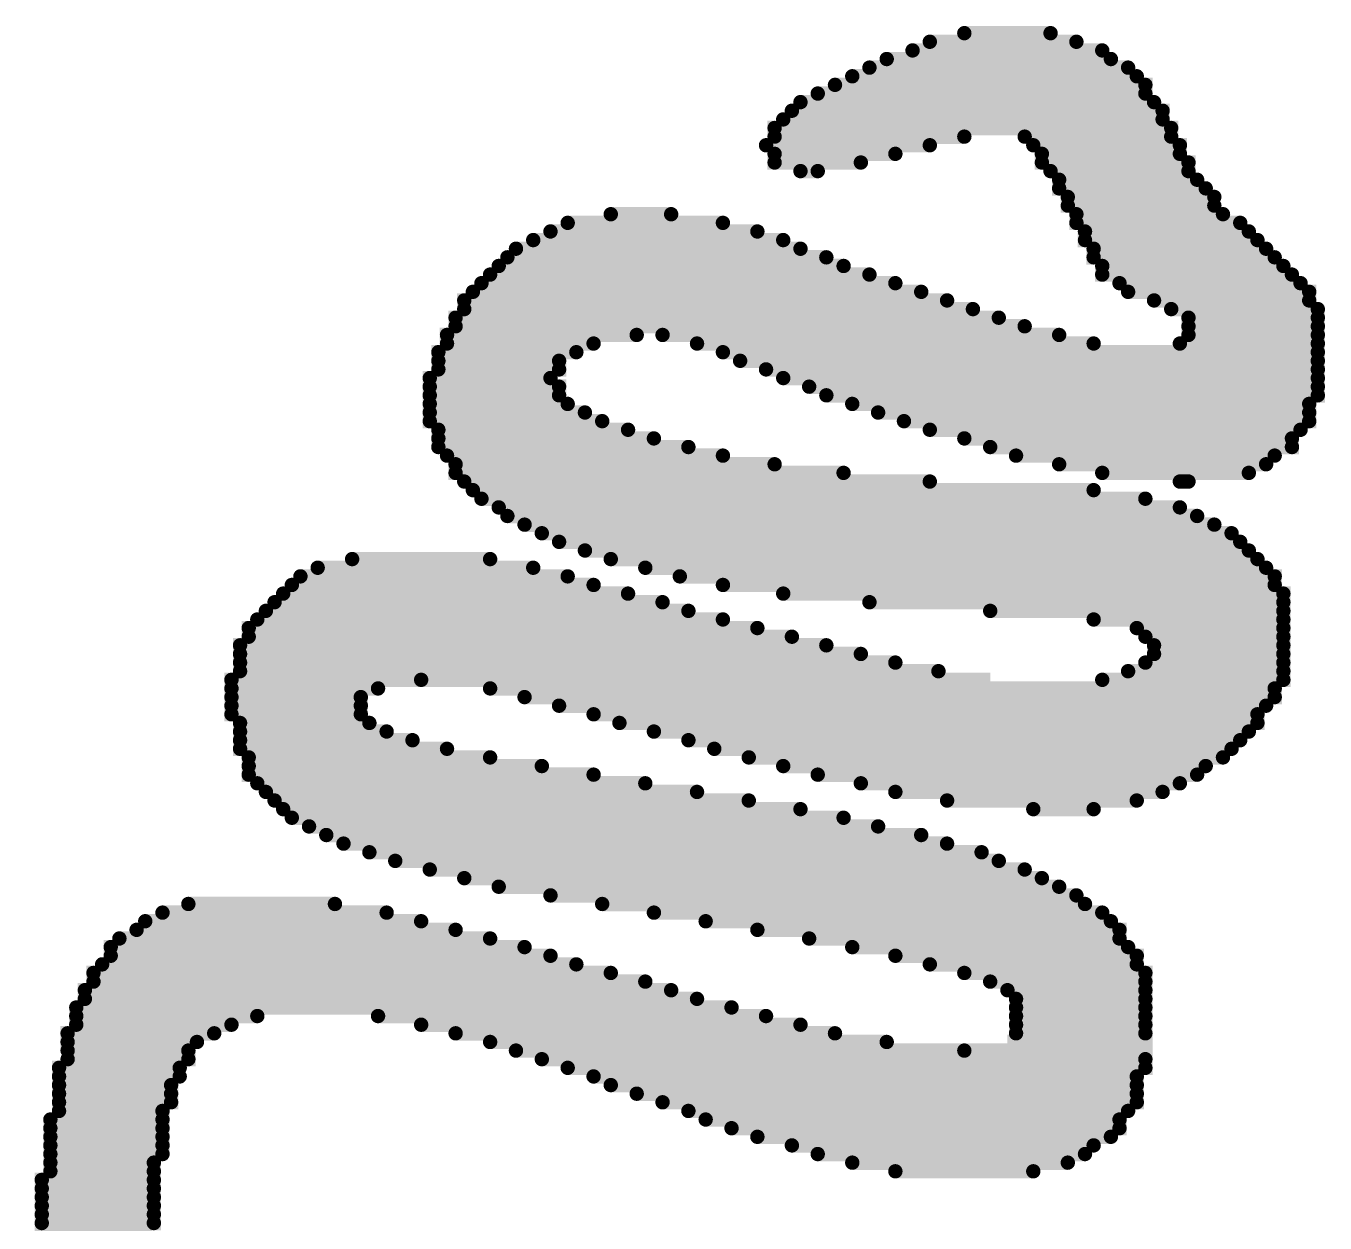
# Model space of a CAD drawing. Extents: x -3 to 111, y -1 to 54.
# Drawn here: x 79.041 to 81.337, y 15.828 to 17.944 of the extents above; entities that cross this region are included whole.
import ezdxf

# ---------------------------------------------------------------- set-up
doc = ezdxf.new("R2010")
doc.units = 0
doc.layers.add('PART_TOP_2DLINE_126', color=254, linetype='CONTINUOUS')

# ---------------------------------------------------------------- blocks, each defined once
blk = doc.blocks.new('SMOOTH_0$0254')
at = {"const_width": 0.0127}
blk.add_lwpolyline([(-0.00635, 0, 1), (0.00635, 0, 1)], format="xyb", close=True, dxfattribs=at)
blk = doc.blocks.new('PART_BODY_TOP_176')
at = {"layer": 'PART_TOP_2DLINE_126', "const_width": 0.0254}
for points in [[(6.2091, 7.726), (6.4682, 7.726)], [(6.2701, 7.7412), (6.4225, 7.7412)], [(6.1786, 7.7107), (6.5139, 7.7107)], [(6.1024, 7.6803), (6.5596, 7.6803)], [(6.1329, 7.6955), (6.5292, 7.6955)], [(6.072, 7.665), (6.5749, 7.665)], [(6.011, 7.6345), (6.5901, 7.6345), (6.5901, 7.6498), (6.0415, 7.6498)], [(5.9805, 7.6193), (6.6054, 7.6193)], [(5.95, 7.5888), (6.6206, 7.5888), (6.6206, 7.6041), (5.9653, 7.6041)], [(6.3768, 7.5583), (6.6358, 7.5583), (6.6358, 7.5736), (5.9348, 7.5736), (5.9348, 7.5583), (6.2701, 7.5583)], [(5.9196, 7.5431), (6.2091, 7.5431)], [(6.4225, 7.4974), (6.6663, 7.4974), (6.6663, 7.5126), (6.4072, 7.5126), (6.4072, 7.5279), (6.6511, 7.5279), (6.6511, 7.5431), (6.392, 7.5431)], [(6.0872, 7.5126), (5.9348, 7.5126), (5.9348, 7.5279), (6.1482, 7.5279)], [(5.9805, 7.4974), (6.011, 7.4974)], [(6.6968, 7.4669), (6.4377, 7.4669), (6.4377, 7.4821), (6.6816, 7.4821)], [(6.712, 7.4364), (6.453, 7.4364), (6.453, 7.4517), (6.712, 7.4517)], [(5.569, 7.4059), (5.8434, 7.4059)], [(5.6452, 7.4212), (5.7519, 7.4212)], [(6.7578, 7.4059), (6.4682, 7.4059), (6.4682, 7.4212), (6.7273, 7.4212)], [(5.5386, 7.3907), (5.9043, 7.3907)], [(6.7882, 7.3755), (6.4834, 7.3755), (6.4834, 7.3907), (6.773, 7.3907)], [(5.4776, 7.3602), (5.9805, 7.3602)], [(5.5081, 7.3755), (5.95, 7.3755)], [(6.8187, 7.345), (6.4987, 7.345), (6.4987, 7.3602), (6.8035, 7.3602)], [(5.4624, 7.345), (6.0262, 7.345)], [(5.4319, 7.3145), (6.1024, 7.3145)], [(5.4471, 7.3297), (6.0567, 7.3297)], [(6.8492, 7.3145), (6.5139, 7.3145), (6.5139, 7.3297), (6.834, 7.3297)], [(5.4166, 7.2993), (6.1482, 7.2993)], [(6.5444, 7.2993), (6.8644, 7.2993)], [(6.2853, 7.2535), (5.3862, 7.2535), (5.3862, 7.2688), (6.2396, 7.2688)], [(5.4014, 7.284), (6.1939, 7.284)], [(6.6054, 7.2688), (6.8797, 7.2688), (6.8797, 7.284), (6.5596, 7.284)], [(6.6358, 7.2535), (6.8949, 7.2535)], [(6.3768, 7.2231), (5.3709, 7.2231), (5.3709, 7.2383), (6.331, 7.2383)], [(6.6511, 7.1926), (6.8949, 7.1926), (6.8949, 7.2078), (6.6663, 7.2078), (6.6663, 7.2231), (6.8949, 7.2231), (6.8949, 7.2383), (6.6663, 7.2383)], [(5.6148, 7.1926), (5.3557, 7.1926), (5.3557, 7.2078), (5.691, 7.2078)], [(5.7367, 7.2078), (6.4377, 7.2078)], [(5.3404, 7.1469), (5.5538, 7.1469), (5.5538, 7.1621), (5.3404, 7.1621), (5.3404, 7.1773), (5.5843, 7.1773)], [(5.7976, 7.1926), (6.4987, 7.1926)], [(5.8738, 7.1621), (6.8949, 7.1621), (6.8949, 7.1773), (5.8434, 7.1773)], [(5.569, 7.0859), (5.3252, 7.0859), (5.3252, 7.1011), (5.5538, 7.1011), (5.5538, 7.1164), (5.3252, 7.1164), (5.3252, 7.1316), (5.5386, 7.1316)], [(5.95, 7.1316), (6.8949, 7.1316), (6.8949, 7.1469), (5.9196, 7.1469)], [(6.0262, 7.1011), (6.8949, 7.1011), (6.8949, 7.1164), (5.9958, 7.1164)], [(6.072, 7.0859), (6.8797, 7.0859)], [(5.63, 7.0554), (5.3252, 7.0554), (5.3252, 7.0707), (5.5995, 7.0707)], [(6.1634, 7.0554), (6.8797, 7.0554), (6.8797, 7.0707), (6.1177, 7.0707)], [(5.7214, 7.0249), (5.3404, 7.0249), (5.3404, 7.0402), (5.6757, 7.0402)], [(6.2091, 7.0402), (6.8644, 7.0402)], [(6.3158, 7.0097), (6.8492, 7.0097), (6.8492, 7.0249), (6.2701, 7.0249)], [(5.3404, 7.0097), (5.7824, 7.0097)], [(5.3557, 6.9945), (5.8434, 6.9945)], [(6.3615, 6.9945), (6.8187, 6.9945)], [(6.0567, 6.964), (5.3709, 6.964), (5.3709, 6.9792), (5.9348, 6.9792)], [(6.4377, 6.9792), (6.8035, 6.9792)], [(5.3862, 6.9487), (6.2091, 6.9487)], [(6.5139, 6.964), (6.773, 6.964)], [(6.6511, 6.9487), (6.6663, 6.9487)], [(5.4014, 6.9335), (6.4987, 6.9335)], [(5.4166, 6.9183), (6.5901, 6.9183)], [(5.4471, 6.903), (6.6511, 6.903)], [(5.4624, 6.8878), (6.6816, 6.8878)], [(5.4928, 6.8725), (6.712, 6.8725)], [(5.5233, 6.8573), (6.7425, 6.8573)], [(5.5538, 6.8421), (6.7578, 6.8421)], [(5.188, 6.8116), (5.4319, 6.8116)], [(5.5995, 6.8268), (6.773, 6.8268)], [(5.6452, 6.8116), (6.7882, 6.8116)], [(5.1271, 6.7963), (5.5081, 6.7963)], [(5.7062, 6.7963), (6.8035, 6.7963)], [(5.0814, 6.7659), (5.6148, 6.7659)], [(5.0966, 6.7811), (5.569, 6.7811)], [(5.8434, 6.7659), (6.8187, 6.7659), (6.8187, 6.7811), (5.7672, 6.7811)], [(5.0661, 6.7506), (5.6757, 6.7506)], [(6.1024, 6.7354), (6.834, 6.7354), (6.834, 6.7506), (5.95, 6.7506)], [(5.0356, 6.7201), (5.7824, 6.7201)], [(5.0509, 6.7354), (5.7367, 6.7354)], [(6.3158, 6.7201), (6.834, 6.7201)], [(5.0204, 6.7049), (5.8434, 6.7049)], [(6.5749, 6.6897), (6.834, 6.6897), (6.834, 6.7049), (6.4987, 6.7049)], [(5.9653, 6.6744), (5.0052, 6.6744), (5.0052, 6.6897), (5.9043, 6.6897)], [(6.5901, 6.6287), (6.834, 6.6287), (6.834, 6.6439), (6.6054, 6.6439), (6.6054, 6.6592), (6.834, 6.6592), (6.834, 6.6744), (6.5901, 6.6744)], [(6.0872, 6.6439), (4.9899, 6.6439), (4.9899, 6.6592), (6.0262, 6.6592)], [(6.2244, 6.6135), (4.9899, 6.6135), (4.9899, 6.6287), (6.1482, 6.6287)], [(6.5139, 6.5982), (6.834, 6.5982), (6.834, 6.6135), (6.5596, 6.6135)], [(5.2338, 6.583), (4.9747, 6.583), (4.9747, 6.5982), (5.31, 6.5982), (5.3252, 6.5982), (6.3158, 6.5982)], [(5.4928, 6.5677), (6.8187, 6.5677), (6.8187, 6.583), (5.4319, 6.583)], [(5.2033, 6.5373), (4.9747, 6.5373), (4.9747, 6.5525), (5.2033, 6.5525), (5.2033, 6.5677), (4.9747, 6.5677)], [(5.5538, 6.5525), (6.8035, 6.5525)], [(5.6605, 6.522), (6.7882, 6.522), (6.7882, 6.5373), (5.6148, 6.5373)], [(5.249, 6.5068), (4.9899, 6.5068), (4.9899, 6.522), (5.2185, 6.522)], [(5.3557, 6.4763), (4.9899, 6.4763), (4.9899, 6.4915), (5.2947, 6.4915)], [(5.7214, 6.5068), (6.773, 6.5068)], [(5.7824, 6.4915), (6.7578, 6.4915)], [(5.8281, 6.4763), (6.7425, 6.4763)], [(5.0052, 6.4611), (5.4319, 6.4611)], [(5.6148, 6.4306), (5.0052, 6.4306), (5.0052, 6.4458), (5.5233, 6.4458)], [(5.8891, 6.4611), (6.7273, 6.4611)], [(5.95, 6.4458), (6.6968, 6.4458)], [(6.011, 6.4306), (6.6816, 6.4306)], [(5.0204, 6.4153), (5.7062, 6.4153)], [(5.0356, 6.4001), (5.7976, 6.4001)], [(6.0872, 6.4153), (6.6511, 6.4153)], [(6.1482, 6.4001), (6.6206, 6.4001)], [(5.0509, 6.3849), (5.8891, 6.3849)], [(6.2396, 6.3849), (6.5749, 6.3849)], [(5.0661, 6.3696), (5.9805, 6.3696)], [(5.0814, 6.3544), (6.0567, 6.3544)], [(6.392, 6.3696), (6.4987, 6.3696)], [(5.1118, 6.3391), (6.1177, 6.3391)], [(5.1423, 6.3239), (6.1939, 6.3239)], [(5.1728, 6.3087), (6.2396, 6.3087)], [(5.2185, 6.2934), (6.3006, 6.2934)], [(5.2642, 6.2782), (6.331, 6.2782)], [(5.3252, 6.2629), (6.3768, 6.2629)], [(5.3862, 6.2477), (6.4072, 6.2477)], [(5.4471, 6.2325), (6.4377, 6.2325)], [(5.5386, 6.2172), (6.4682, 6.2172)], [(4.8985, 6.202), (5.1576, 6.202)], [(5.63, 6.202), (6.4834, 6.202)], [(4.8223, 6.1715), (5.31, 6.1715)], [(4.8528, 6.1867), (5.249, 6.1867)], [(5.7214, 6.1867), (6.5139, 6.1867)], [(5.8129, 6.1715), (6.5292, 6.1715)], [(4.7766, 6.141), (5.4319, 6.141)], [(4.807, 6.1563), (5.3709, 6.1563)], [(5.9958, 6.141), (6.5444, 6.141), (6.5444, 6.1563), (5.9043, 6.1563)], [(5.5386, 6.1105), (4.7613, 6.1105), (4.7613, 6.1258), (5.4928, 6.1258)], [(6.072, 6.1258), (6.5596, 6.1258)], [(4.7461, 6.0953), (5.5843, 6.0953)], [(6.2091, 6.0953), (6.5749, 6.0953), (6.5749, 6.1105), (6.1482, 6.1105)], [(5.7062, 6.0648), (4.7308, 6.0648), (4.7308, 6.0801), (5.6452, 6.0801)], [(6.3158, 6.0648), (6.5901, 6.0648), (6.5901, 6.0801), (6.2701, 6.0801)], [(5.7976, 6.0343), (4.7156, 6.0343), (4.7156, 6.0496), (5.7519, 6.0496)], [(6.3615, 5.9734), (6.5901, 5.9734), (6.5901, 5.9886), (6.3615, 5.9886), (6.3615, 6.0039), (6.5901, 6.0039), (6.5901, 6.0191), (6.3615, 6.0191), (6.3615, 6.0343), (6.5901, 6.0343), (6.5901, 6.0496), (6.3463, 6.0496)], [(4.7004, 6.0191), (5.8586, 6.0191)], [(4.9747, 5.9886), (4.7004, 5.9886), (4.7004, 6.0039), (5.0204, 6.0039)], [(5.2338, 6.0039), (5.9196, 6.0039)], [(5.31, 5.9886), (5.9805, 5.9886)], [(4.9137, 5.9581), (4.6851, 5.9581), (4.6851, 5.9734), (4.9442, 5.9734)], [(5.3709, 5.9734), (6.0415, 5.9734)], [(5.4319, 5.9581), (6.1329, 5.9581)], [(5.4776, 5.9429), (6.2701, 5.9429), (6.2853, 5.9429), (6.5901, 5.9429), (6.5901, 5.9581), (6.3463, 5.9581)], [(4.6851, 5.9277), (4.8985, 5.9277), (4.8985, 5.9429), (4.6851, 5.9429)], [(4.8832, 5.8972), (4.6699, 5.8972), (4.6699, 5.9124), (4.8832, 5.9124)], [(5.569, 5.9124), (6.5901, 5.9124), (6.5901, 5.9277), (5.5233, 5.9277)], [(5.6452, 5.8819), (6.5749, 5.8819), (6.5749, 5.8972), (5.6148, 5.8972)], [(4.8528, 5.8362), (4.6699, 5.8362), (4.6699, 5.8515), (4.868, 5.8515), (4.868, 5.8667), (4.6699, 5.8667), (4.6699, 5.8819), (4.868, 5.8819)], [(5.7367, 5.8515), (6.5749, 5.8515), (6.5749, 5.8667), (5.691, 5.8667)], [(4.8528, 5.76), (4.6546, 5.76), (4.6546, 5.7753), (4.8528, 5.7753), (4.8528, 5.7905), (4.6546, 5.7905), (4.6546, 5.8057), (4.8528, 5.8057), (4.8528, 5.821), (4.6546, 5.821)], [(5.7824, 5.8362), (6.5596, 5.8362)], [(5.8586, 5.8057), (6.5444, 5.8057), (6.5444, 5.821), (5.8129, 5.821)], [(5.9043, 5.7905), (6.5292, 5.7905)], [(5.9653, 5.7753), (6.4987, 5.7753)], [(6.011, 5.76), (6.4834, 5.76)], [(4.8375, 5.6686), (4.6394, 5.6686), (4.6394, 5.6838), (4.8375, 5.6838), (4.8375, 5.6991), (4.6394, 5.6991), (4.6394, 5.7143), (4.8375, 5.7143), (4.8375, 5.7295), (4.6546, 5.7295), (4.6546, 5.7448), (4.8375, 5.7448)], [(6.072, 5.7448), (6.453, 5.7448)], [(6.1482, 5.7295), (6.392, 5.7295)], [(4.6242, 5.5467), (4.8223, 5.5467), (4.8223, 5.5619), (4.6242, 5.5619), (4.6242, 5.5771), (4.8223, 5.5771), (4.8223, 5.5924), (4.6242, 5.5924), (4.6242, 5.6076), (4.8223, 5.6076), (4.8223, 5.6229), (4.6394, 5.6229), (4.6394, 5.6381), (4.8375, 5.6381), (4.8375, 5.6533), (4.6394, 5.6533)]]:
    blk.add_lwpolyline(points, dxfattribs=at)
at = {"layer": 'PART_TOP_2DLINE_126'}
for p in [(6.2091, 7.726), (6.2701, 7.7412), (6.4225, 7.7412), (6.4682, 7.726), (6.1786, 7.7107), (6.5139, 7.7107), (6.1024, 7.6803), (6.1329, 7.6955), (6.5292, 7.6955), (6.5596, 7.6803), (6.072, 7.665), (6.5749, 7.665), (6.011, 7.6345), (6.0415, 7.6498), (6.5901, 7.6498), (6.5901, 7.6345), (5.9805, 7.6193), (6.6054, 7.6193), (5.95, 7.5888), (5.9653, 7.6041), (6.6206, 7.6041), (6.6206, 7.5888), (5.9348, 7.5736), (6.6358, 7.5736), (5.9196, 7.5431), (5.9348, 7.5583), (6.2091, 7.5431), (6.2701, 7.5583), (6.3768, 7.5583), (6.392, 7.5431), (6.6358, 7.5583), (6.6511, 7.5431), (5.9348, 7.5279), (6.1482, 7.5279), (6.4072, 7.5279), (6.6511, 7.5279), (5.9348, 7.5126), (5.9805, 7.4974), (6.011, 7.4974), (6.0872, 7.5126), (6.4072, 7.5126), (6.4225, 7.4974), (6.6663, 7.5126), (6.6663, 7.4974), (6.4377, 7.4821), (6.6816, 7.4821), (6.4377, 7.4669), (6.453, 7.4517), (6.6968, 7.4669), (6.712, 7.4517), (6.453, 7.4364), (6.712, 7.4364), (5.569, 7.4059), (5.6452, 7.4212), (5.7519, 7.4212), (5.8434, 7.4059), (6.4682, 7.4212), (6.4682, 7.4059), (6.7273, 7.4212), (6.7578, 7.4059), (5.5386, 7.3907), (5.9043, 7.3907), (6.4834, 7.3907), (6.773, 7.3907), (5.4776, 7.3602), (5.5081, 7.3755), (5.95, 7.3755), (5.9805, 7.3602), (6.4834, 7.3755), (6.4987, 7.3602), (6.7882, 7.3755), (6.8035, 7.3602), (5.4624, 7.345), (6.0262, 7.345), (6.4987, 7.345), (6.8187, 7.345), (5.4319, 7.3145), (5.4471, 7.3297), (6.0567, 7.3297), (6.1024, 7.3145), (6.5139, 7.3297), (6.5139, 7.3145), (6.834, 7.3297), (6.8492, 7.3145), (5.4166, 7.2993), (6.1482, 7.2993), (6.5444, 7.2993), (6.8644, 7.2993), (5.3862, 7.2688), (5.4014, 7.284), (6.1939, 7.284), (6.2396, 7.2688), (6.5596, 7.284), (6.6054, 7.2688), (6.8797, 7.284), (6.8797, 7.2688), (5.3862, 7.2535), (6.2853, 7.2535), (6.6358, 7.2535), (6.8949, 7.2535), (5.3709, 7.2383), (5.3709, 7.2231), (6.331, 7.2383), (6.3768, 7.2231), (6.6663, 7.2383), (6.6663, 7.2231), (6.8949, 7.2383), (6.8949, 7.2231), (5.3557, 7.2078), (5.691, 7.2078), (5.7367, 7.2078), (6.4377, 7.2078), (6.6663, 7.2078), (6.8949, 7.2078), (5.3404, 7.1773), (5.3557, 7.1926), (5.5843, 7.1773), (5.6148, 7.1926), (5.7976, 7.1926), (5.8434, 7.1773), (6.4987, 7.1926), (6.6511, 7.1926), (6.8949, 7.1926), (6.8949, 7.1773), (5.3404, 7.1621), (5.5538, 7.1621), (5.8738, 7.1621), (6.8949, 7.1621), (5.3252, 7.1316), (5.3404, 7.1469), (5.5386, 7.1316), (5.5538, 7.1469), (5.9196, 7.1469), (5.95, 7.1316), (6.8949, 7.1469), (6.8949, 7.1316), (5.3252, 7.1164), (5.5538, 7.1164), (5.9958, 7.1164), (6.8949, 7.1164), (5.3252, 7.1011), (5.3252, 7.0859), (5.5538, 7.1011), (5.569, 7.0859), (6.0262, 7.1011), (6.072, 7.0859), (6.8797, 7.0859), (6.8949, 7.1011), (5.3252, 7.0707), (5.5995, 7.0707), (6.1177, 7.0707), (6.8797, 7.0707), (5.3252, 7.0554), (5.3404, 7.0402), (5.63, 7.0554), (5.6757, 7.0402), (6.1634, 7.0554), (6.2091, 7.0402), (6.8644, 7.0402), (6.8797, 7.0554), (5.3404, 7.0249), (5.7214, 7.0249), (6.2701, 7.0249), (6.8492, 7.0249), (5.3404, 7.0097), (5.3557, 6.9945), (5.7824, 7.0097), (5.8434, 6.9945), (6.3158, 7.0097), (6.3615, 6.9945), (6.8187, 6.9945), (6.8492, 7.0097), (5.3709, 6.9792), (5.9348, 6.9792), (6.4377, 6.9792), (6.8035, 6.9792), (5.3709, 6.964), (5.3862, 6.9487), (6.0567, 6.964), (6.2091, 6.9487), (6.5139, 6.964), (6.6511, 6.9487), (6.6663, 6.9487), (6.773, 6.964), (5.4014, 6.9335), (6.4987, 6.9335), (5.4166, 6.9183), (5.4471, 6.903), (6.5901, 6.9183), (6.6511, 6.903), (5.4624, 6.8878), (6.6816, 6.8878), (5.4928, 6.8725), (5.5233, 6.8573), (6.712, 6.8725), (6.7425, 6.8573), (5.5538, 6.8421), (6.7578, 6.8421), (5.188, 6.8116), (5.4319, 6.8116), (5.5995, 6.8268), (5.6452, 6.8116), (6.773, 6.8268), (6.7882, 6.8116), (5.1271, 6.7963), (5.5081, 6.7963), (5.7062, 6.7963), (6.8035, 6.7963), (5.0814, 6.7659), (5.0966, 6.7811), (5.569, 6.7811), (5.6148, 6.7659), (5.7672, 6.7811), (5.8434, 6.7659), (6.8187, 6.7811), (6.8187, 6.7659), (5.0661, 6.7506), (5.6757, 6.7506), (5.95, 6.7506), (6.834, 6.7506), (5.0356, 6.7201), (5.0509, 6.7354), (5.7367, 6.7354), (5.7824, 6.7201), (6.1024, 6.7354), (6.3158, 6.7201), (6.834, 6.7354), (6.834, 6.7201), (5.0204, 6.7049), (5.8434, 6.7049), (6.4987, 6.7049), (6.834, 6.7049), (5.0052, 6.6897), (5.0052, 6.6744), (5.9043, 6.6897), (5.9653, 6.6744), (6.5749, 6.6897), (6.5901, 6.6744), (6.834, 6.6897), (6.834, 6.6744), (4.9899, 6.6592), (6.0262, 6.6592), (6.6054, 6.6592), (6.834, 6.6592), (4.9899, 6.6439), (4.9899, 6.6287), (6.0872, 6.6439), (6.1482, 6.6287), (6.5901, 6.6287), (6.6054, 6.6439), (6.834, 6.6439), (6.834, 6.6287), (4.9899, 6.6135), (6.2244, 6.6135), (6.5596, 6.6135), (6.834, 6.6135), (4.9747, 6.5982), (4.9747, 6.583), (5.2338, 6.583), (5.31, 6.5982), (5.4319, 6.583), (6.5139, 6.5982), (6.8187, 6.583), (6.834, 6.5982), (4.9747, 6.5677), (5.2033, 6.5677), (5.4928, 6.5677), (6.8187, 6.5677), (4.9747, 6.5525), (4.9747, 6.5373), (5.2033, 6.5525), (5.2033, 6.5373), (5.5538, 6.5525), (5.6148, 6.5373), (6.7882, 6.5373), (6.8035, 6.5525), (4.9899, 6.522), (5.2185, 6.522), (5.6605, 6.522), (6.7882, 6.522), (4.9899, 6.5068), (4.9899, 6.4915), (5.249, 6.5068), (5.2947, 6.4915), (5.7214, 6.5068), (5.7824, 6.4915), (6.7578, 6.4915), (6.773, 6.5068), (4.9899, 6.4763), (5.3557, 6.4763), (5.8281, 6.4763), (6.7425, 6.4763), (5.0052, 6.4611), (5.0052, 6.4458), (5.4319, 6.4611), (5.5233, 6.4458), (5.8891, 6.4611), (5.95, 6.4458), (6.6968, 6.4458), (6.7273, 6.4611), (5.0052, 6.4306), (5.6148, 6.4306), (6.011, 6.4306), (6.6816, 6.4306), (5.0204, 6.4153), (5.0356, 6.4001), (5.7062, 6.4153), (5.7976, 6.4001), (6.0872, 6.4153), (6.1482, 6.4001), (6.6206, 6.4001), (6.6511, 6.4153), (5.0509, 6.3849), (5.8891, 6.3849), (6.2396, 6.3849), (6.5749, 6.3849), (5.0661, 6.3696), (5.0814, 6.3544), (5.9805, 6.3696), (6.0567, 6.3544), (6.392, 6.3696), (6.4987, 6.3696), (5.1118, 6.3391), (6.1177, 6.3391), (5.1423, 6.3239), (5.1728, 6.3087), (6.1939, 6.3239), (6.2396, 6.3087), (5.2185, 6.2934), (6.3006, 6.2934), (5.2642, 6.2782), (5.3252, 6.2629), (6.331, 6.2782), (6.3768, 6.2629), (5.3862, 6.2477), (6.4072, 6.2477), (5.4471, 6.2325), (5.5386, 6.2172), (6.4377, 6.2325), (6.4682, 6.2172), (4.8985, 6.202), (5.1576, 6.202), (5.63, 6.202), (6.4834, 6.202), (4.8223, 6.1715), (4.8528, 6.1867), (5.249, 6.1867), (5.31, 6.1715), (5.7214, 6.1867), (5.8129, 6.1715), (6.5139, 6.1867), (6.5292, 6.1715), (4.7766, 6.141), (4.807, 6.1563), (5.3709, 6.1563), (5.4319, 6.141), (5.9043, 6.1563), (5.9958, 6.141), (6.5444, 6.1563), (6.5444, 6.141), (4.7613, 6.1258), (5.4928, 6.1258), (6.072, 6.1258), (6.5596, 6.1258), (4.7461, 6.0953), (4.7613, 6.1105), (5.5386, 6.1105), (5.5843, 6.0953), (6.1482, 6.1105), (6.2091, 6.0953), (6.5749, 6.1105), (6.5749, 6.0953), (4.7308, 6.0801), (5.6452, 6.0801), (6.2701, 6.0801), (6.5901, 6.0801), (4.7156, 6.0496), (4.7308, 6.0648), (5.7062, 6.0648), (5.7519, 6.0496), (6.3158, 6.0648), (6.3463, 6.0496), (6.5901, 6.0648), (6.5901, 6.0496), (4.7156, 6.0343), (5.7976, 6.0343), (6.3615, 6.0343), (6.5901, 6.0343), (4.7004, 6.0191), (4.7004, 6.0039), (5.0204, 6.0039), (5.2338, 6.0039), (5.8586, 6.0191), (5.9196, 6.0039), (6.3615, 6.0191), (6.3615, 6.0039), (6.5901, 6.0191), (6.5901, 6.0039), (4.7004, 5.9886), (4.9747, 5.9886), (5.31, 5.9886), (5.9805, 5.9886), (6.3615, 5.9886), (6.5901, 5.9886), (4.6851, 5.9734), (4.6851, 5.9581), (4.9137, 5.9581), (4.9442, 5.9734), (5.3709, 5.9734), (5.4319, 5.9581), (6.0415, 5.9734), (6.1329, 5.9581), (6.3615, 5.9734), (6.5901, 5.9734), (4.6851, 5.9429), (4.8985, 5.9429), (5.4776, 5.9429), (6.2701, 5.9429), (4.6699, 5.9124), (4.6851, 5.9277), (4.8832, 5.9124), (4.8985, 5.9277), (5.5233, 5.9277), (5.569, 5.9124), (6.5901, 5.9277), (6.5901, 5.9124), (4.6699, 5.8972), (4.8832, 5.8972), (5.6148, 5.8972), (6.5749, 5.8972), (4.6699, 5.8819), (4.6699, 5.8667), (4.868, 5.8819), (4.868, 5.8667), (5.6452, 5.8819), (5.691, 5.8667), (6.5749, 5.8819), (6.5749, 5.8667), (4.6699, 5.8515), (4.868, 5.8515), (5.7367, 5.8515), (6.5749, 5.8515), (4.6546, 5.821), (4.6699, 5.8362), (4.8528, 5.8362), (4.8528, 5.821), (5.7824, 5.8362), (5.8129, 5.821), (6.5444, 5.821), (6.5596, 5.8362), (4.6546, 5.8057), (4.8528, 5.8057), (5.8586, 5.8057), (6.5444, 5.8057), (4.6546, 5.7905), (4.6546, 5.7753), (4.8528, 5.7905), (4.8528, 5.7753), (5.9043, 5.7905), (5.9653, 5.7753), (6.4987, 5.7753), (6.5292, 5.7905), (4.6546, 5.76), (4.8528, 5.76), (6.011, 5.76), (6.4834, 5.76), (4.6546, 5.7448), (4.6546, 5.7295), (4.8375, 5.7448), (4.8375, 5.7295), (6.072, 5.7448), (6.1482, 5.7295), (6.392, 5.7295), (6.453, 5.7448), (4.6394, 5.7143), (4.8375, 5.7143), (4.6394, 5.6991), (4.6394, 5.6838), (4.8375, 5.6991), (4.8375, 5.6838), (4.6394, 5.6686), (4.8375, 5.6686), (4.6394, 5.6533), (4.6394, 5.6381), (4.8375, 5.6533), (4.8375, 5.6381)]:
    blk.add_blockref('SMOOTH_0$0254', p, dxfattribs=at)
blk = doc.blocks.new('SYM_TOP_31')
blk.add_blockref('PART_BODY_TOP_176', (0, 0))
blk = doc.blocks.new('PART_TOP_111')
blk.add_blockref('SYM_TOP_31', (0, 0))

msp = doc.modelspace()

# ---------------------------------------------------------------- block references
msp.add_blockref('PART_TOP_111', (74.4293, 10.19))

doc.saveas('drawing.dxf')
